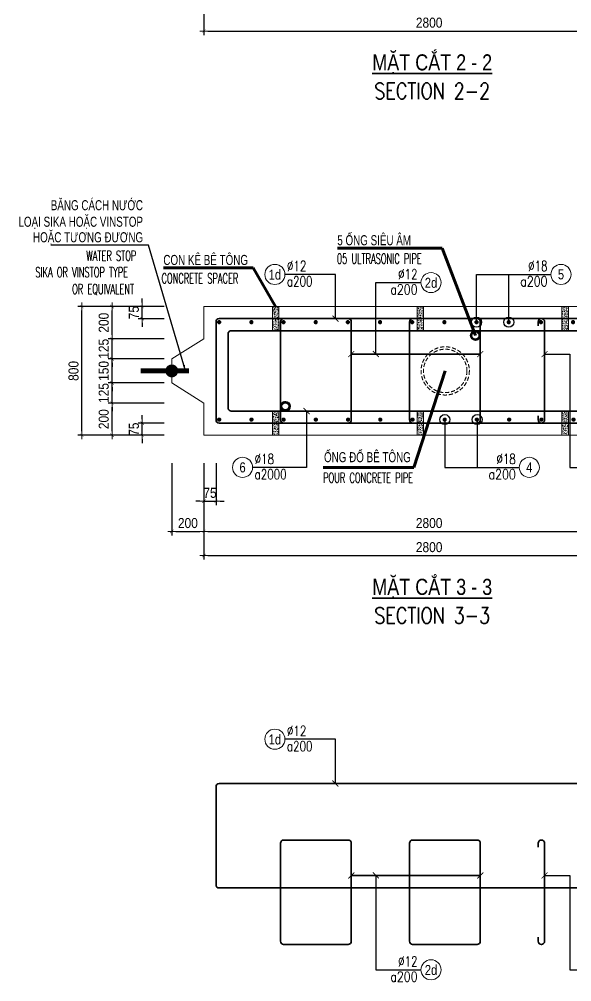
# Model space of a CAD drawing. Header units: millimetres. Extents: x -642477 to 1168880, y -27982 to 330379.
# Drawn here: x 577394 to 587699, y 64639 to 82598 of the extents above; entities that cross this region are included whole.
import ezdxf
from ezdxf.enums import TextEntityAlignment as Align

# ---------------------------------------------------------------- set-up
doc = ezdxf.new("R2010")
doc.units = ezdxf.units.MM
doc.linetypes.add('HIDDEN', pattern=[0.375, 0.25, -0.125])
doc.layers.get('0').update_dxf_attribs({"lineweight": 20})
doc.layers.get('Defpoints').update_dxf_attribs({"color": 151, "lineweight": 9})
for name, color, linetype, lineweight in [('NDC_S_BREAK-LINE', 1, 'Continuous', 15), ('NDC_S_DIAPHGRAM WALL', 3, 'Continuous', 20), ('NDC_S_DIM', 1, 'Continuous', 15), ('NDC_S_ENG TITLE', 3, 'Continuous', 20), ('NDC_S_HATCH MATERIAL', 8, 'Continuous', 13), ('NDC_S_LEADER', 1, 'Continuous', 15), ('NDC_S_LEVEL TEXT', 7, 'Continuous', 20), ('NDC_S_REBAR', 4, 'Continuous', 35), ('NDC_S_VN TEXT', 7, 'Continuous', 20), ('NDC_S_VN TITLE', 6, 'Continuous', 35)]:
    doc.layers.add(name, color=color, linetype=linetype, lineweight=lineweight)
doc.layers.add('NDC_S_REBAR DES.', color=2, linetype='Continuous')
doc.styles.add('ARIAL', font='arial.ttf', dxfattribs={"width": 0.8})
doc.styles.add('NDC_ARIAL', font='arial.ttf', dxfattribs={"width": 0.85})
doc.styles.add('NDC_DIM', font='', dxfattribs={"width": 0.75})
doc.styles.add('NDC_EN TXT', font='romans.shx', dxfattribs={"width": 0.8})
doc.styles.get('NDC_DIM').set_extended_font_data('Dotum')
doc.dimstyles.new('A1-NDC-1-25 (x3)', dxfattribs={"dimscale": 75, "dimtxt": 2.5, "dimasz": 1, "dimexe": 1, "dimexo": 0, "dimgap": 0.8, "dimtad": 1, "dimdec": 0, "dimlfac": 0.333333, "dimdsep": 46, "dimtxsty": 'NDC_ARIAL', "dimblk": 'DIMMARK', "dimcen": 49999.938995, "dimdle": 1.5, "dimclrd": 1, "dimclre": 1, "dimclrt": 3, "dimadec": 0, "dimazin": 0, "dimtfac": 1, "dimtdec": 0, "dimtix": 1, "dimtmove": 2, "dimatfit": 3, "dimfxl": 1, "dimarcsym": 0})
doc.dimstyles.new('NDC_dim_25', dxfattribs={"dimscale": 25, "dimtxt": 2.2, "dimasz": 1.5, "dimexe": 1.5, "dimexo": 2.5, "dimgap": 1, "dimtad": 1, "dimdec": 0, "dimzin": 0, "dimdsep": 46, "dimtxsty": 'NDC_DIM', "dimblk": 'DIMMARK', "dimcen": 0.09, "dimdle": 1.2, "dimclrd": 1, "dimclre": 1, "dimclrt": 3, "dimadec": 0, "dimazin": 0, "dimtfac": 1, "dimtdec": 0, "dimtix": 1, "dimtofl": 0, "dimtmove": 0, "dimatfit": 3, "dimfxl": 6, "dimfxlon": 1, "dimtolj": 1, "dimtzin": 0, "dimarcsym": 0})

# ---------------------------------------------------------------- blocks, each defined once
blk = doc.blocks.new('DIMMARK')
at = {"layer": 'NDC_S_DIM', "color": 1}
blk.add_line((-1.5, 0), (1, 0), dxfattribs=at)
at = {"layer": 'NDC_S_DIM', "color": 2, "const_width": 0.1}
blk.add_lwpolyline([(-0.424, -0.424), (0.424, 0.424)], dxfattribs=at)
blk = doc.blocks.new('*D1014')
at = {"layer": 'Defpoints', "color": 0, "ltscale": 100, "transparency": 16777216}
for p in [(580839, 84102), (589239, 84102), (589239, 82378)]:
    blk.add_point(p, dxfattribs=at)
at = {"layer": 'NDC_S_DIM', "color": 1, "lineweight": -2, "ltscale": 100, "transparency": 16777216}
for p, q in [((580839, 84102), (580839, 82303)), ((589239, 84102), (589239, 82303)), ((580914, 82378), (589164, 82378))]:
    blk.add_line(p, q, dxfattribs=at)
at = {"layer": 'NDC_S_DIM', "color": 1, "lineweight": -2, "ltscale": 100, "transparency": 16777216, "xscale": 75, "yscale": 75, "zscale": 75, "rotation": 180}
blk.add_blockref('DIMMARK', (580839, 82378), dxfattribs=at)
at = {"layer": 'NDC_S_DIM', "color": 1, "lineweight": -2, "ltscale": 100, "transparency": 16777216, "xscale": 75, "yscale": 75, "zscale": 75}
blk.add_blockref('DIMMARK', (589239, 82378), dxfattribs=at)
at = {"layer": 'NDC_S_DIM', "color": 3, "ltscale": 100, "transparency": 16777216, "insert": (585039, 82533), "char_height": 187.5, "attachment_point": 5, "style": 'NDC_ARIAL'}
blk.add_mtext('2800', dxfattribs=at)
blk = doc.blocks.new('Ong sieu am')
at = {"layer": 'NDC_S_HATCH MATERIAL'}
h = blk.add_hatch(dxfattribs=at)
h.set_pattern_fill('ANSI31', color=256, scale=20)
h.set_pattern_definition([(45, (0, 0), (-1.76776695, 1.76776695), [])])
h.paths.add_polyline_path([(-7119.3, 51158.9, 1), (-7179.3, 51158.9, 1)])
h.paths.add_polyline_path([(-7171.3, 51158.9, -1), (-7127.3, 51158.9, -1)], flags=16)
at = {"layer": 'NDC_S_REBAR DES.'}
for radius in [30, 22]:
    blk.add_circle((-7149.3, 51158.9), radius, dxfattribs=at)
blk = doc.blocks.new('ong do BT')
at = {"layer": 'NDC_S_HATCH MATERIAL', "linetype": 'HIDDEN', "ltscale": 100}
for radius in [150, 135]:
    blk.add_circle((-6323.7, 51237.8), radius, dxfattribs=at)
blk = doc.blocks.new('con ke BT')
at = {"layer": 'NDC_S_HATCH MATERIAL'}
h = blk.add_hatch(dxfattribs=at)
h.set_pattern_fill('AR-CONC', color=256, scale=2)
h.set_pattern_definition([(50, (0, 0), (14.3452037, -1.2550427), [1.5, -16.5]), (355, (0, 0), (-2.7750267, 15.0438427), [1.2, -13.2]), (100.451444, (1.195, -0.105), (11.570177, 13.7888), [1.274804, -14.0228422]), (46.1842, (0, 4), (21.3448266, -3.3103856), [2.25, -24.75]), (96.635635, (1.779, 3.724), (18.693239, 19.482372), [1.912207, -21.034275]), (351.184164, (0, 4), (18.693239, 19.482372), [1.8, -19.8]), (21, (2, 3), (11.938141, -8.0523778), [1.5, -16.5]), (326, (2, 3), (4.8663066, 14.503001), [1.2, -13.2]), (71.451445, (2.995, 2.329), (16.8044475, 6.450623), [1.274804, -14.0228422]), (37.5, (0, 0), (0.2431971, 6.6578771), [0, -13.04, 0, -13.4, 0, -13.25]), (7.5, (0, 0), (5.2613907, 7.8882342), [0, -7.64, 0, -12.74, 0, -5.05]), (327.5, (-4.46, 0), (10.6764487, -0.45109743), [0, -5, 0, -15.6, 0, -20.7]), (317.5, (-6.46, 0), (11.6637234, 2.0020996), [0, -6.5, 0, -10.36, 0, -14.7])])
h.paths.add_polyline_path([(-7076.9, 51430.9), (-7116.9, 51430.9), (-7116.9, 51280.9), (-7076.9, 51280.9)])
at = {"layer": 'NDC_S_BREAK-LINE'}
blk.add_lwpolyline([(-7116.9, 51430.9), (-7116.9, 51280.9), (-7076.9, 51280.9), (-7076.9, 51430.9)], close=True, dxfattribs=at)
blk = doc.blocks.new('*U1027')
at = {"layer": 'NDC_S_LEADER', "xscale": 3, "yscale": 3, "zscale": 3}
blk.add_blockref('con ke BT', (21291, -154068), dxfattribs=at)
blk = doc.blocks.new('*U1028')
at = {"layer": 'NDC_S_DIM', "color": 0, "linetype": 'ByBlock', "lineweight": -2, "transparency": 16777216}
for p in [(0, 0), (2700, 0), (5400, 0)]:
    blk.add_blockref('*U1027', p, dxfattribs=at)
blk = doc.blocks.new('*U1029')
at = {"layer": 'NDC_S_LEADER', "xscale": 3, "yscale": 3, "zscale": 3}
blk.add_blockref('con ke BT', (21291, -154068), dxfattribs=at)
blk = doc.blocks.new('*U1030')
at = {"layer": 'NDC_S_DIM', "color": 0, "linetype": 'ByBlock', "lineweight": -2, "transparency": 16777216}
for p in [(0, 0), (2700, 0), (5400, 0)]:
    blk.add_blockref('*U1029', p, dxfattribs=at)
blk = doc.blocks.new('*U367')
blk.add_circle((-2.5, 0), 2.5)
at = {"layer": 'NDC_S_VN TEXT', "color": 3, "style": 'NDC_EN TXT', "width": 0.75}
for tag, p in [('DK1', (0.5, 0.85)), ('KC1', (0.5, -2.97))]:
    blk.add_attdef(tag, p, '', height=2.5, dxfattribs=at)
at = {"layer": 'NDC_S_VN TEXT', "color": 7, "style": 'ARIAL', "width": 0.8}
blk.add_attdef('SH2', text='', height=2.5, dxfattribs=at).set_placement((-2.5, 0), align=Align.MIDDLE)
blk = doc.blocks.new('*U366')
blk.add_circle((2.5, 0), 2.5)
at = {"layer": 'NDC_S_VN TEXT', "color": 3, "style": 'NDC_EN TXT'}
for tag, width, p in [('DK2', 0.75, (-0.85, 0.85)), ('KC2', 0.8, (-0.85, -2.97))]:
    blk.add_attdef(tag, text='', height=2.5, dxfattribs=dict(at, width=width)).set_placement(p, align=Align.RIGHT)
at = {"layer": 'NDC_S_VN TEXT', "color": 7, "style": 'ARIAL', "width": 0.8}
blk.add_attdef('SH3', text='', height=2.5, dxfattribs=at).set_placement((2.5, 0), align=Align.MIDDLE)
blk = doc.blocks.new('kata_block_THEP')
at = {"layer": 'NDC_S_REBAR', "color": 0}
for p, q in [((-0.5, 0), (0.5, 0)), ((-0.35, 0.35), (0.35, -0.35)), ((0.35, 0.35), (-0.35, -0.35)), ((0, 0.5), (0, -0.5))]:
    blk.add_line(p, q, dxfattribs=at)
at = {"layer": 'NDC_S_REBAR', "color": 0, "const_width": 0.0833}
blk.add_lwpolyline([(-0.5, 0, 1), (0.5, 0, 1), (-0.5, 0, 1)], format="xyb", dxfattribs=at)
blk = doc.blocks.new('*U1031')
at = {"layer": 'NDC_S_REBAR', "ltscale": 80, "xscale": 72, "yscale": 72, "zscale": 72}
blk.add_blockref('kata_block_THEP', (0, 0), dxfattribs=at)
blk = doc.blocks.new('*U1018')
at = {"layer": 'NDC_S_LEVEL TEXT', "color": 0, "linetype": 'ByBlock', "lineweight": -2, "transparency": 16777216}
for p in [(0, 0), (600.9, 0), (1201.8, 0), (1802.7, 0), (2403.6, 0), (3004.5, 0), (3605.4, 0), (4206.3, 0), (4807.2, 0), (5408.1, 0), (6009, 0), (6609.9, 0), (7210.8, 0)]:
    blk.add_blockref('*U1031', p, dxfattribs=at)
blk = doc.blocks.new('*U1019')
at = {"layer": 'NDC_S_REBAR', "ltscale": 80, "xscale": 72, "yscale": 72, "zscale": 72}
blk.add_blockref('kata_block_THEP', (0, 0), dxfattribs=at)
blk = doc.blocks.new('*U1020')
at = {"layer": 'NDC_S_LEVEL TEXT', "color": 0, "linetype": 'ByBlock', "lineweight": -2, "transparency": 16777216}
for p in [(0, 0), (600, 0), (1200, 0), (1800, 0), (2400, 0), (3000, 0), (3600, 0), (4200, 0), (4800, 0), (5400, 0), (6000, 0), (6600, 0)]:
    blk.add_blockref('*U1019', p, dxfattribs=at)
blk = doc.blocks.new('*D1058')
at = {"layer": 'Defpoints', "color": 0, "ltscale": 100, "transparency": 16777216}
for p in [(580839, 74316), (581064, 74316), (581064, 73604)]:
    blk.add_point(p, dxfattribs=at)
at = {"layer": 'NDC_S_DIM', "color": 1, "lineweight": -2, "ltscale": 100, "transparency": 16777216}
for p, q in [((580839, 74316), (580839, 73529)), ((581064, 74316), (581064, 73529)), ((580764, 73604), (580689, 73604)), ((580839, 73604), (581064, 73604)), ((581139, 73604), (581214, 73604))]:
    blk.add_line(p, q, dxfattribs=at)
at = {"layer": 'NDC_S_DIM', "color": 1, "lineweight": -2, "ltscale": 100, "transparency": 16777216, "xscale": 75, "yscale": 75, "zscale": 75}
blk.add_blockref('DIMMARK', (580839, 73604), dxfattribs=at)
at = {"layer": 'NDC_S_DIM', "color": 1, "lineweight": -2, "ltscale": 100, "transparency": 16777216, "xscale": 75, "yscale": 75, "zscale": 75, "rotation": 180}
blk.add_blockref('DIMMARK', (581064, 73604), dxfattribs=at)
at = {"layer": 'NDC_S_DIM', "color": 3, "ltscale": 100, "transparency": 16777216, "insert": (580951, 73760), "char_height": 187.5, "attachment_point": 5, "style": 'NDC_ARIAL'}
blk.add_mtext('75', dxfattribs=at)
blk = doc.blocks.new('*D1059')
at = {"layer": 'Defpoints', "color": 0, "ltscale": 100, "transparency": 16777216}
for p in [(580239, 74316), (580839, 74316), (580839, 73042)]:
    blk.add_point(p, dxfattribs=at)
at = {"layer": 'NDC_S_DIM', "color": 1, "lineweight": -2, "ltscale": 100, "transparency": 16777216}
for p, q in [((580239, 74316), (580239, 72967)), ((580839, 74316), (580839, 72967)), ((580314, 73042), (580764, 73042))]:
    blk.add_line(p, q, dxfattribs=at)
at = {"layer": 'NDC_S_DIM', "color": 1, "lineweight": -2, "ltscale": 100, "transparency": 16777216, "xscale": 75, "yscale": 75, "zscale": 75, "rotation": 180}
blk.add_blockref('DIMMARK', (580239, 73042), dxfattribs=at)
at = {"layer": 'NDC_S_DIM', "color": 1, "lineweight": -2, "ltscale": 100, "transparency": 16777216, "xscale": 75, "yscale": 75, "zscale": 75}
blk.add_blockref('DIMMARK', (580839, 73042), dxfattribs=at)
at = {"layer": 'NDC_S_DIM', "color": 3, "ltscale": 100, "transparency": 16777216, "insert": (580539, 73197), "char_height": 187.5, "attachment_point": 5, "style": 'NDC_ARIAL'}
blk.add_mtext('200', dxfattribs=at)
blk = doc.blocks.new('*D1032')
at = {"layer": 'Defpoints', "color": 0, "ltscale": 100, "transparency": 16777216}
for p in [(579125, 75436), (580097, 75436), (580097, 74836)]:
    blk.add_point(p, dxfattribs=at)
at = {"layer": 'NDC_S_DIM', "color": 1, "lineweight": -2, "ltscale": 100, "transparency": 16777216}
for p, q in [((580097, 75436), (579050, 75436)), ((579125, 74911), (579125, 75361)), ((580097, 74836), (579050, 74836))]:
    blk.add_line(p, q, dxfattribs=at)
at = {"layer": 'NDC_S_DIM', "color": 1, "lineweight": -2, "ltscale": 100, "transparency": 16777216, "xscale": 75, "yscale": 75, "zscale": 75}
for p, rotation in [((579125, 75436), 90), ((579125, 74836), 270)]:
    blk.add_blockref('DIMMARK', p, dxfattribs=dict(at, rotation=rotation))
at = {"layer": 'NDC_S_DIM', "color": 3, "ltscale": 100, "transparency": 16777216, "insert": (578970, 75136), "char_height": 187.5, "attachment_point": 5, "rotation": 90, "style": 'NDC_ARIAL'}
blk.add_mtext('200', dxfattribs=at)
blk = doc.blocks.new('*D1033')
at = {"layer": 'Defpoints', "color": 0, "ltscale": 100, "transparency": 16777216}
for p in [(579125, 75811), (580097, 75811), (580097, 75436)]:
    blk.add_point(p, dxfattribs=at)
at = {"layer": 'NDC_S_DIM', "color": 1, "lineweight": -2, "ltscale": 100, "transparency": 16777216}
for p, q in [((580097, 75811), (579050, 75811)), ((579125, 75886), (579125, 75961)), ((579125, 75436), (579125, 75811)), ((580097, 75436), (579050, 75436)), ((579125, 75361), (579125, 75286))]:
    blk.add_line(p, q, dxfattribs=at)
at = {"layer": 'NDC_S_DIM', "color": 1, "lineweight": -2, "ltscale": 100, "transparency": 16777216, "xscale": 75, "yscale": 75, "zscale": 75}
for p, rotation in [((579125, 75811), 270), ((579125, 75436), 90)]:
    blk.add_blockref('DIMMARK', p, dxfattribs=dict(at, rotation=rotation))
at = {"layer": 'NDC_S_DIM', "color": 3, "ltscale": 100, "transparency": 16777216, "insert": (578970, 75624), "char_height": 187.5, "attachment_point": 5, "rotation": 90, "style": 'NDC_ARIAL'}
blk.add_mtext('125', dxfattribs=at)
blk = doc.blocks.new('*D1034')
at = {"layer": 'Defpoints', "color": 0, "ltscale": 100, "transparency": 16777216}
for p in [(579125, 76261), (580097, 76261), (580097, 75811)]:
    blk.add_point(p, dxfattribs=at)
at = {"layer": 'NDC_S_DIM', "color": 1, "lineweight": -2, "ltscale": 100, "transparency": 16777216}
for p, q in [((579125, 76336), (579125, 76411)), ((580097, 76261), (579050, 76261)), ((579125, 75811), (579125, 76261)), ((580097, 75811), (579050, 75811)), ((579125, 75736), (579125, 75661))]:
    blk.add_line(p, q, dxfattribs=at)
at = {"layer": 'NDC_S_DIM', "color": 1, "lineweight": -2, "ltscale": 100, "transparency": 16777216, "xscale": 75, "yscale": 75, "zscale": 75}
for p, rotation in [((579125, 76261), 270), ((579125, 75811), 90)]:
    blk.add_blockref('DIMMARK', p, dxfattribs=dict(at, rotation=rotation))
at = {"layer": 'NDC_S_DIM', "color": 3, "ltscale": 100, "transparency": 16777216, "insert": (578970, 76036), "char_height": 187.5, "attachment_point": 5, "rotation": 90, "style": 'NDC_ARIAL'}
blk.add_mtext('150', dxfattribs=at)
blk = doc.blocks.new('*D1035')
at = {"layer": 'Defpoints', "color": 0, "ltscale": 100, "transparency": 16777216}
for p in [(579125, 76636), (580097, 76636), (580097, 76261)]:
    blk.add_point(p, dxfattribs=at)
at = {"layer": 'NDC_S_DIM', "color": 1, "lineweight": -2, "ltscale": 100, "transparency": 16777216}
for p, q in [((579125, 76711), (579125, 76786)), ((580097, 76636), (579050, 76636)), ((579125, 76261), (579125, 76636)), ((580097, 76261), (579050, 76261)), ((579125, 76186), (579125, 76111))]:
    blk.add_line(p, q, dxfattribs=at)
at = {"layer": 'NDC_S_DIM', "color": 1, "lineweight": -2, "ltscale": 100, "transparency": 16777216, "xscale": 75, "yscale": 75, "zscale": 75}
for p, rotation in [((579125, 76636), 270), ((579125, 76261), 90)]:
    blk.add_blockref('DIMMARK', p, dxfattribs=dict(at, rotation=rotation))
at = {"layer": 'NDC_S_DIM', "color": 3, "ltscale": 100, "transparency": 16777216, "insert": (578970, 76449), "char_height": 187.5, "attachment_point": 5, "rotation": 90, "style": 'NDC_ARIAL'}
blk.add_mtext('125', dxfattribs=at)
blk = doc.blocks.new('*D1036')
at = {"layer": 'Defpoints', "color": 0, "ltscale": 100, "transparency": 16777216}
for p in [(579125, 77236), (580097, 77236), (580097, 76636)]:
    blk.add_point(p, dxfattribs=at)
at = {"layer": 'NDC_S_DIM', "color": 1, "lineweight": -2, "ltscale": 100, "transparency": 16777216}
for p, q in [((580097, 77236), (579050, 77236)), ((579125, 76711), (579125, 77161)), ((580097, 76636), (579050, 76636))]:
    blk.add_line(p, q, dxfattribs=at)
at = {"layer": 'NDC_S_DIM', "color": 1, "lineweight": -2, "ltscale": 100, "transparency": 16777216, "xscale": 75, "yscale": 75, "zscale": 75}
for p, rotation in [((579125, 77236), 90), ((579125, 76636), 270)]:
    blk.add_blockref('DIMMARK', p, dxfattribs=dict(at, rotation=rotation))
at = {"layer": 'NDC_S_DIM', "color": 3, "ltscale": 100, "transparency": 16777216, "insert": (578970, 76936), "char_height": 187.5, "attachment_point": 5, "rotation": 90, "style": 'NDC_ARIAL'}
blk.add_mtext('200', dxfattribs=at)
blk = doc.blocks.new('*D1037')
at = {"layer": 'Defpoints', "color": 0, "ltscale": 100, "transparency": 16777216}
for p in [(578563, 77236), (580097, 77236), (580097, 74836)]:
    blk.add_point(p, dxfattribs=at)
at = {"layer": 'NDC_S_DIM', "color": 1, "lineweight": -2, "ltscale": 100, "transparency": 16777216}
for p, q in [((580097, 77236), (578488, 77236)), ((578563, 74911), (578563, 77161)), ((580097, 74836), (578488, 74836))]:
    blk.add_line(p, q, dxfattribs=at)
at = {"layer": 'NDC_S_DIM', "color": 1, "lineweight": -2, "ltscale": 100, "transparency": 16777216, "xscale": 75, "yscale": 75, "zscale": 75}
for p, rotation in [((578563, 77236), 90), ((578563, 74836), 270)]:
    blk.add_blockref('DIMMARK', p, dxfattribs=dict(at, rotation=rotation))
at = {"layer": 'NDC_S_DIM', "color": 3, "ltscale": 100, "transparency": 16777216, "insert": (578407, 76036), "char_height": 187.5, "attachment_point": 5, "rotation": 90, "style": 'NDC_ARIAL'}
blk.add_mtext('800', dxfattribs=at)
blk = doc.blocks.new('*D1038')
at = {"layer": 'Defpoints', "color": 0, "ltscale": 100, "transparency": 16777216}
for p in [(579688, 75061), (580097, 75061), (580097, 74836)]:
    blk.add_point(p, dxfattribs=at)
at = {"layer": 'NDC_S_DIM', "color": 1, "lineweight": -2, "ltscale": 100, "transparency": 16777216}
for p, q in [((579688, 75136), (579688, 75211)), ((580097, 75061), (579613, 75061)), ((579688, 74836), (579688, 75061)), ((580097, 74836), (579613, 74836)), ((579688, 74761), (579688, 74686))]:
    blk.add_line(p, q, dxfattribs=at)
at = {"layer": 'NDC_S_DIM', "color": 1, "lineweight": -2, "ltscale": 100, "transparency": 16777216, "xscale": 75, "yscale": 75, "zscale": 75}
for p, rotation in [((579688, 75061), 270), ((579688, 74836), 90)]:
    blk.add_blockref('DIMMARK', p, dxfattribs=dict(at, rotation=rotation))
at = {"layer": 'NDC_S_DIM', "color": 3, "ltscale": 100, "transparency": 16777216, "insert": (579532, 74949), "char_height": 187.5, "attachment_point": 5, "rotation": 90, "style": 'NDC_ARIAL'}
blk.add_mtext('75', dxfattribs=at)
blk = doc.blocks.new('*D1039')
at = {"layer": 'Defpoints', "color": 0, "ltscale": 100, "transparency": 16777216}
for p in [(579688, 77236), (580097, 77236), (580097, 77011)]:
    blk.add_point(p, dxfattribs=at)
at = {"layer": 'NDC_S_DIM', "color": 1, "lineweight": -2, "ltscale": 100, "transparency": 16777216}
for p, q in [((580097, 77236), (579613, 77236)), ((579688, 77311), (579688, 77386)), ((579688, 77011), (579688, 77236)), ((580097, 77011), (579613, 77011)), ((579688, 76936), (579688, 76861))]:
    blk.add_line(p, q, dxfattribs=at)
at = {"layer": 'NDC_S_DIM', "color": 1, "lineweight": -2, "ltscale": 100, "transparency": 16777216, "xscale": 75, "yscale": 75, "zscale": 75}
for p, rotation in [((579688, 77236), 270), ((579688, 77011), 90)]:
    blk.add_blockref('DIMMARK', p, dxfattribs=dict(at, rotation=rotation))
at = {"layer": 'NDC_S_DIM', "color": 3, "ltscale": 100, "transparency": 16777216, "insert": (579532, 77124), "char_height": 187.5, "attachment_point": 5, "rotation": 90, "style": 'NDC_ARIAL'}
blk.add_mtext('75', dxfattribs=at)
blk = doc.blocks.new('123')
at = {"layer": 'NDC_S_DIAPHGRAM WALL', "ltscale": 0.01}
blk.add_lwpolyline([(0, 2400), (8400, 2400), (14340, -3540), (13916, -3964), (13226, -3805), (12908, -4123), (13067, -4812), (12643, -5237), (7406, 0), (0, 0), (0, 600), (-600, 975), (-600, 1425), (0, 1800)], close=True, dxfattribs=at)
blk = doc.blocks.new('*D1054')
at = {"layer": 'Defpoints', "color": 0, "ltscale": 100, "transparency": 16777216}
for p in [(580839, 74316), (589239, 74316), (589239, 73042)]:
    blk.add_point(p, dxfattribs=at)
at = {"layer": 'NDC_S_DIM', "color": 1, "lineweight": -2, "ltscale": 100, "transparency": 16777216}
for p, q in [((580839, 74316), (580839, 72967)), ((589239, 74316), (589239, 72967)), ((580914, 73042), (589164, 73042))]:
    blk.add_line(p, q, dxfattribs=at)
at = {"layer": 'NDC_S_DIM', "color": 1, "lineweight": -2, "ltscale": 100, "transparency": 16777216, "xscale": 75, "yscale": 75, "zscale": 75, "rotation": 180}
blk.add_blockref('DIMMARK', (580839, 73042), dxfattribs=at)
at = {"layer": 'NDC_S_DIM', "color": 1, "lineweight": -2, "ltscale": 100, "transparency": 16777216, "xscale": 75, "yscale": 75, "zscale": 75}
blk.add_blockref('DIMMARK', (589239, 73042), dxfattribs=at)
at = {"layer": 'NDC_S_DIM', "color": 3, "ltscale": 100, "transparency": 16777216, "insert": (585039, 73197), "char_height": 187.5, "attachment_point": 5, "style": 'NDC_ARIAL'}
blk.add_mtext('2800', dxfattribs=at)
blk = doc.blocks.new('*D1055')
at = {"layer": 'Defpoints', "color": 0, "ltscale": 100, "transparency": 16777216}
for p in [(580839, 74316), (589239, 74316), (589239, 72592)]:
    blk.add_point(p, dxfattribs=at)
at = {"layer": 'NDC_S_DIM', "color": 1, "lineweight": -2, "ltscale": 100, "transparency": 16777216}
for p, q in [((580839, 74316), (580839, 72517)), ((589239, 74316), (589239, 72517)), ((580914, 72592), (589164, 72592))]:
    blk.add_line(p, q, dxfattribs=at)
at = {"layer": 'NDC_S_DIM', "color": 1, "lineweight": -2, "ltscale": 100, "transparency": 16777216, "xscale": 75, "yscale": 75, "zscale": 75, "rotation": 180}
blk.add_blockref('DIMMARK', (580839, 72592), dxfattribs=at)
at = {"layer": 'NDC_S_DIM', "color": 1, "lineweight": -2, "ltscale": 100, "transparency": 16777216, "xscale": 75, "yscale": 75, "zscale": 75}
blk.add_blockref('DIMMARK', (589239, 72592), dxfattribs=at)
at = {"layer": 'NDC_S_DIM', "color": 3, "ltscale": 100, "transparency": 16777216, "insert": (585039, 72747), "char_height": 187.5, "attachment_point": 5, "style": 'NDC_ARIAL'}
blk.add_mtext('2800', dxfattribs=at)
blk = doc.blocks.new('*D1057')
at = {"layer": 'Defpoints', "color": 0, "ltscale": 100, "transparency": 16777216}
for p in [(593481, 82473), (588245, 77577), (580839, 77236), (588245, 77236), (588245, 77236)]:
    blk.add_point(p, dxfattribs=at)
at = {"layer": 'NDC_S_DIM', "color": 1, "lineweight": -2, "ltscale": 100, "transparency": 16777216}
blk.add_arc((588245, 77236), 341, 57.6444, 167.3547, dxfattribs=at)
at = {"layer": 'NDC_S_DIM', "color": 1, "lineweight": -2, "ltscale": 100, "transparency": 16777216, "xscale": 75, "yscale": 75, "zscale": 75}
for p, rotation in [((588485, 77477), 321.321790985608), ((587904, 77236), 263.6773421311246)]:
    blk.add_blockref('DIMMARK', p, dxfattribs=dict(at, rotation=rotation))
at = {"layer": 'NDC_S_DIM', "color": 3, "ltscale": 100, "transparency": 16777216, "insert": (588055, 77695), "char_height": 187.5, "attachment_point": 5, "rotation": 22.4996, "style": 'NDC_ARIAL'}
blk.add_mtext('135°', dxfattribs=at)

msp = doc.modelspace()

# ---------------------------------------------------------------- linework, layer by layer
at = {"layer": 'NDC_S_DIAPHGRAM WALL', "ltscale": 0.01}
msp.add_lwpolyline([(580838.7, 77236.4), (580838.7, 76636.4), (580238.7, 76261.4), (580238.7, 75811.4), (580838.7, 75436.4), (580838.7, 74836.4)], dxfattribs=at)
at = {"layer": 'NDC_S_DIAPHGRAM WALL', "ltscale": 50, "const_width": 120}
msp.add_lwpolyline([(580298.7, 76036.4, -1), (580178.7, 76036.4, -1)], format="xyb", close=True, dxfattribs=at)
at = {"layer": 'NDC_S_DIAPHGRAM WALL', "ltscale": 50, "const_width": 90}
msp.add_lwpolyline([(580560.7, 76036.4), (579660.7, 76036.4)], dxfattribs=at)
at = {"layer": 'NDC_S_REBAR'}
for points in [[(581123.7, 77011.4, 0.4142136), (581063.7, 76951.4), (581063.7, 75121.4, 0.4142136), (581123.7, 75061.4), (581123.7, 75061.4), (588860.8, 75061.4, 0.5345087), (588916.3, 75144.4), (588158.3, 76974.4, 0.3033487), (588102.9, 77011.4)], [(582325.6, 77011.4), (583526.9, 77011.4, -0.4142136), (583586.9, 76951.4), (583586.9, 75121.4, -0.4142136), (583526.9, 75061.4), (582325.6, 75061.4, -0.4142136), (582265.6, 75121.4), (582265.6, 76951.4, -0.4142136)], [(584731.6, 77011.4), (585932.9, 77011.4, -0.4142136), (585992.9, 76951.4), (585992.9, 75121.4, -0.4142136), (585932.9, 75061.4), (584731.6, 75061.4, -0.4142136), (584671.6, 75121.4), (584671.6, 76951.4, -0.4142136)], [(581348.7, 76786.4), (587952.5, 76786.4, -0.3033487), (588007.9, 76749.4), (588579.5, 75369.4, -0.5345087), (588524.1, 75286.4), (581348.7, 75286.4, -0.4142136), (581288.7, 75346.4), (581288.7, 76726.4, -0.4142136)], [(581123.7, 68338.5, 0.4142136), (581063.7, 68278.5), (581063.7, 66448.5, 0.4142136), (581123.7, 66388.5), (581123.7, 66388.5), (588860.8, 66388.5, 0.5345087), (588916.3, 66471.4), (588158.3, 68301.4, 0.3033487), (588102.9, 68338.5)], [(582325.6, 67283.2), (583526.9, 67283.2, -0.4142136), (583586.9, 67223.2), (583586.9, 65393.2, -0.4142136), (583526.9, 65333.2), (582325.6, 65333.2, -0.4142136), (582265.6, 65393.2), (582265.6, 67223.2, -0.4142136)], [(584731.6, 67283.2), (585932.9, 67283.2, -0.4142136), (585992.9, 67223.2), (585992.9, 65393.2, -0.4142136), (585932.9, 65333.2), (584731.6, 65333.2, -0.4142136), (584671.6, 65393.2), (584671.6, 67223.2, -0.4142136)]]:
    msp.add_lwpolyline(points, format="xyb", close=True, dxfattribs=at)
for points in [[(587072.1, 76875.5), (587072.1, 76951.4, -0.4142136), (587132.1, 77011.4, -0.4142136), (587192.1, 76951.4), (587192.1, 75121.4, -0.4142136), (587132.1, 75061.4, -0.4142136), (587072.1, 75121.4), (587072.1, 75197.3)], [(587072.1, 67147.3), (587072.1, 67223.2, -0.4142136), (587132.1, 67283.2, -0.4142136), (587192.1, 67223.2), (587192.1, 65393.2, -0.4142136), (587132.1, 65333.2, -0.4142136), (587072.1, 65393.2), (587072.1, 65469.1)]]:
    msp.add_lwpolyline(points, format="xyb", dxfattribs=at)

# ---------------------------------------------------------------- block references
at = {"layer": 'NDC_S_DIM', "ltscale": 80, "xscale": 75, "yscale": 75, "zscale": 75}
for name, p, values in [('*U367', (582349.8, 77836.4), {'SH2': '1d', 'DK1': '%%c12', 'KC1': 'a200'}), ('*U366', (587310.5, 77836.4), {'SH3': '5', 'DK2': '%%C18', 'KC2': 'a200'}), ('*U366', (584886.6, 77684.1), {'SH3': '2d', 'DK2': '%%c12', 'KC2': 'a200'}), ('*U367', (581746.7, 74236.4), {'SH2': '6', 'DK1': '%%C18', 'KC1': 'a2000'}), ('*U366', (586719.5, 74236.4), {'SH3': '4', 'DK2': '%%C18', 'KC2': 'a200'}), ('*U367', (582349.8, 69163.5), {'SH2': '1d', 'DK1': '%%c12', 'KC1': 'a200'}), ('*U366', (584886.6, 64861.8), {'SH3': '2d', 'DK2': '%%c12', 'KC2': 'a200'})]:
    msp.add_blockref(name, p, dxfattribs=at).add_auto_attribs(values)
at = {"layer": 'NDC_S_DIM'}
for name, p in [('*U1028', (582175.2, 77011.4)), ('*U1030', (582175.2, 75061.4))]:
    msp.add_blockref(name, p, dxfattribs=at)
at = {"layer": 'NDC_S_LEADER', "xscale": -1, "rotation": 180}
msp.add_blockref('123', (580838.7, 77236.4), dxfattribs=at)
at = {"layer": 'NDC_S_LEADER', "xscale": 3, "yscale": 3, "zscale": 3}
for name, p in [('Ong sieu am', (607350.8, -76780.1)), ('ong do BT', (604309.9, -77677)), ('Ong sieu am', (603803.4, -78100.1))]:
    msp.add_blockref(name, p, dxfattribs=at)
at = {"layer": 'NDC_S_LEVEL TEXT', "extrusion": (0, 0, -1), "xscale": -1, "zscale": -1}
msp.add_blockref('*U1020', (-581123.1, 76945.4), dxfattribs=at)
at = {"layer": 'NDC_S_LEVEL TEXT', "xscale": -1, "rotation": 180}
msp.add_blockref('*U1018', (581123.1, 75127.4), dxfattribs=at)

# ---------------------------------------------------------------- texts
at = {"layer": 'NDC_S_ENG TITLE', "style": 'NDC_EN TXT', "width": 0.8}
for s, p in [('SECTION 2-2', (585096.3, 81258.8)), ('SECTION 3-3', (585096.3, 71472.8))]:
    msp.add_text(s, height=300, dxfattribs=at).set_placement(p, align=Align.MIDDLE)
at = {"layer": 'NDC_S_ENG TITLE', "style": 'NDC_EN TXT', "width": 0.6}
for s, p in [('WATER STOP', (578647.8, 78186)), ('05 ULTRASONIC PIPE', (583318.9, 78130.7)), ('SIKA OR VINSTOP TYPE', (577694.2, 77877.4)), ('CONCRETE SPACER', (580047.8, 77763.6)), ('OR EQUIVALENT', (578379.9, 77563.9)), ('POUR CONCRETE PIPE', (583061.4, 74042.7))]:
    msp.add_text(s, height=187.5, dxfattribs=at).set_placement(p, align=Align.MIDDLE_LEFT)
at = {"layer": 'NDC_S_LEVEL TEXT', "style": 'NDC_ARIAL', "width": 0.7}
for s, p in [('BĂNG CÁCH NƯỚC', (577981.8, 79128.2)), ('LOẠI SIKA HOẶC VINSTOP', (577379.1, 78819.6)), ('HOẶC TƯƠNG ĐƯƠNG', (577650.7, 78530.2)), ('5 ỐNG SIÊU ÂM', (583326.2, 78474.8)), ('CON KÊ BÊ TÔNG', (580081.7, 78106.4)), ('ỐNG ĐỔ BÊ TÔNG', (583078.2, 74426.9))]:
    msp.add_text(s, height=187.5, dxfattribs=at).set_placement(p, align=Align.MIDDLE_LEFT)
at = {"layer": 'NDC_S_VN TITLE', "style": 'NDC_ARIAL', "width": 0.8}
for s, p in [('%%UMẶT CẮT 2 - 2', (585096.3, 81805.3)), ('%%UMẶT CẮT 3 - 3', (585096.3, 72019.3))]:
    msp.add_text(s, height=300, dxfattribs=at).set_placement(p, align=Align.MIDDLE)

# ---------------------------------------------------------------- dimensions: what is measured, and where the dimension line sits
at = {"layer": 'NDC_S_DIM', "ltscale": 100}
for base, p1, p2, picture, middle in [((589238.7, 82377.7), (580838.7, 84102.4), (589238.7, 84102.4), '*D1014', (585038.7, 82533.5)), ((580838.7, 73041.7), (580238.7, 74316.4), (580838.7, 74316.4), '*D1059', (580538.7, 73197.5)), ((581063.7, 73604.2), (580838.7, 74316.4), (581063.7, 74316.4), '*D1058', (580951.2, 73759.6)), ((589238.7, 73041.7), (580838.7, 74316.4), (589238.7, 74316.4), '*D1054', (585038.7, 73197.5)), ((589238.7, 72591.7), (580838.7, 74316.4), (589238.7, 74316.4), '*D1055', (585038.7, 72747.5))]:
    dim = msp.add_linear_dim(base=base, p1=p1, p2=p2, dimstyle='A1-NDC-1-25 (x3)', dxfattribs=at)
    dim.commit()
    dim.dimension.update_dxf_attribs({"geometry": picture, "text_midpoint": middle})
dim = msp.add_angular_dim_2l(base=(588244.6, 77576.9), line1=((593481.4, 82473.1), (588244.6, 77236.4)), line2=((588244.6, 77236.4), (580838.7, 77236.4)), dimstyle='A1-NDC-1-25 (x3)', dxfattribs=at)
dim.commit()
dim.dimension.update_dxf_attribs({"geometry": '*D1057', "text_midpoint": (588054.7, 77695)})
for base, p1, p2, picture, middle in [((578562.8, 77236.4), (580096.7, 74836.4), (580096.7, 77236.4), '*D1037', (578407, 76036.4)), ((579125.3, 77236.4), (580096.7, 76636.4), (580096.7, 77236.4), '*D1036', (578969.5, 76936.4)), ((579687.8, 77236.4), (580096.7, 77011.4), (580096.7, 77236.4), '*D1039', (579532.4, 77123.9)), ((579125.3, 76636.4), (580096.7, 76261.4), (580096.7, 76636.4), '*D1035', (578969.5, 76448.9)), ((579125.3, 76261.4), (580096.7, 75811.4), (580096.7, 76261.4), '*D1034', (578969.5, 76036.4)), ((579125.3, 75811.4), (580096.7, 75436.4), (580096.7, 75811.4), '*D1033', (578969.5, 75623.9)), ((579125.3, 75436.4), (580096.7, 74836.4), (580096.7, 75436.4), '*D1032', (578969.5, 75136.4)), ((579687.8, 75061.4), (580096.7, 74836.4), (580096.7, 75061.4), '*D1038', (579532.4, 74948.9))]:
    dim = msp.add_linear_dim(base=base, p1=p1, p2=p2, angle=90, dimstyle='A1-NDC-1-25 (x3)', dxfattribs=at)
    dim.commit()
    dim.dimension.update_dxf_attribs({"geometry": picture, "text_midpoint": middle})

# ---------------------------------------------------------------- leaders
at = {"layer": 'NDC_S_LEADER'}
for points, override in [([(580496.4, 76036.4), (579805.1, 78379.7), (577982.7, 78379.7)], {"dimasz": 4.5}), ([(585902.9, 76696.4), (585284.1, 78324.4), (583327.1, 78324.4)], {"dimasz": 4.5, "dimlwd": 65533}), ([(582175.2, 77236.4), (581759.3, 77957.3), (580087.2, 77957.3)], {"dimasz": 4.5, "dimlwd": 65533}), ([(583291.1, 77011.4), (583291.1, 77836.4), (582349.8, 77836.4)], {"dimasz": 4.5, "dimldrblk": 'ArchTick'}), ([(585923.1, 76945.4), (585923.1, 77836.4), (587009.9, 77836.4)], {"dimasz": 7.5, "dimldrblk": 'DotBlank'}), ([(586524, 76945.4), (586524, 77836.4), (587310.5, 77836.4)], {"dimasz": 7.5, "dimldrblk": 'DotBlank'}), ([(584044.9, 76350.7), (584044.9, 77684.1), (584886.6, 77684.1)], {"dimasz": 4.5, "dimldrblk": 'ArchTick'}), ([(583586.9, 76350.7), (585992.9, 76350.7)], {"dimasz": 4.5, "dimldrblk": 'ArchTick'}), ([(585992.9, 76350.7), (583586.9, 76350.7)], {"dimasz": 4.5, "dimldrblk": 'ArchTick'}), ([(587192.1, 76350.7), (587665.9, 76350.7)], {"dimasz": 4.5, "dimldrblk": 'ArchTick'}), ([(587665.9, 76350.7), (587665.9, 74236.4), (588264.2, 74236.4)], {"dimasz": 7.5, "dimldrblk": 'None'}), ([(585338.7, 76036.4), (584751.7, 74236.4), (583062.3, 74236.4)], {"dimasz": 4.5, "dimlwd": 65533}), ([(582752.5, 75286.4), (582752.5, 74236.4), (581746.7, 74236.4)], {"dimasz": 4.5, "dimldrblk": 'ArchTick'}), ([(585329.4, 75127.4), (585329.4, 74236.4), (586719.5, 74236.4)], {"dimasz": 7.5, "dimldrblk": 'DotBlank'}), ([(585933, 75127.4), (585933, 74236.4), (586719.5, 74236.4)], {"dimasz": 7.5, "dimldrblk": 'DotBlank'}), ([(583291.1, 68338.5), (583291.1, 69163.5), (582349.8, 69163.5)], {"dimasz": 4.5, "dimldrblk": 'ArchTick'}), ([(583586.9, 66622.5), (585992.9, 66622.5)], {"dimasz": 4.5, "dimldrblk": 'ArchTick'}), ([(585992.9, 66622.5), (583586.9, 66622.5)], {"dimasz": 4.5, "dimldrblk": 'ArchTick'}), ([(584044.9, 66622.5), (584044.9, 64861.8), (584886.6, 64861.8)], {"dimasz": 4.5, "dimldrblk": 'ArchTick'}), ([(587192.1, 66622.5), (587665.9, 66622.5)], {"dimasz": 4.5, "dimldrblk": 'ArchTick'}), ([(587665.9, 66622.5), (587665.9, 64861.8), (588264.2, 64861.8)], {"dimasz": 7.5, "dimldrblk": 'None'})]:
    msp.add_leader(points, dimstyle='NDC_dim_25', override=override, dxfattribs=at)

doc.saveas('drawing.dxf')
